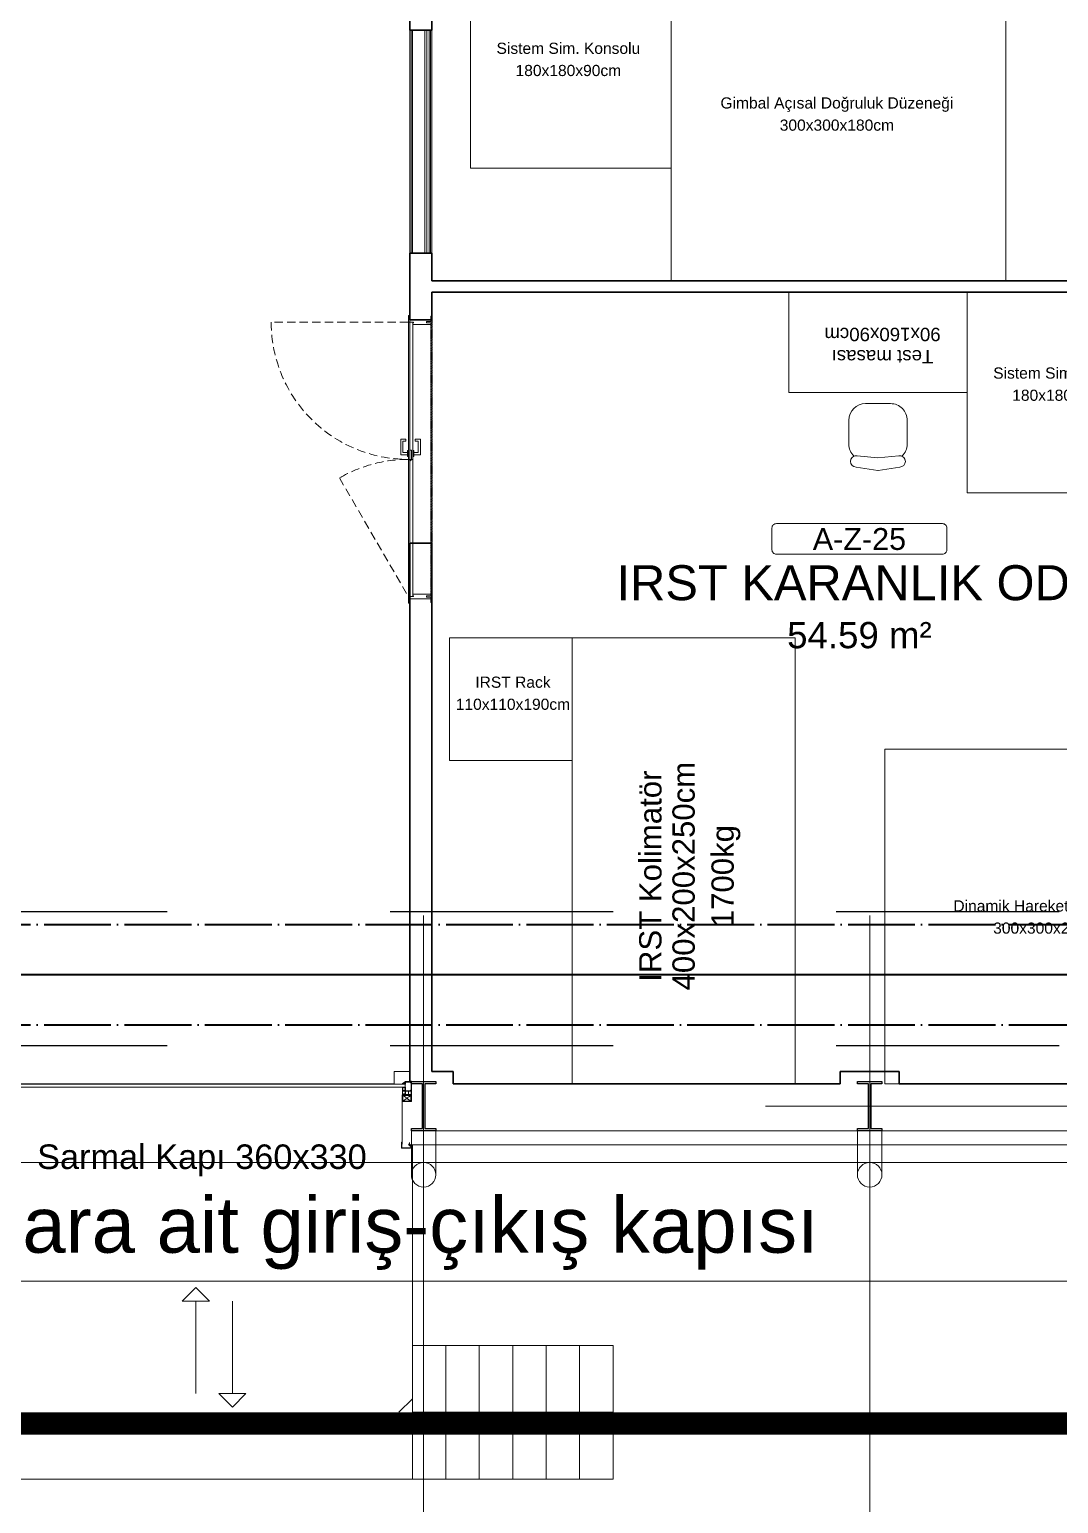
# Model space of a CAD drawing. Header units: centimetres. Extents: x 405464 to 563355, y 50011 to 66875.
# Drawn here: x 508035 to 508958, y 51963 to 53285 of the extents above; entities that cross this region are included whole.
import ezdxf
from ezdxf.enums import TextEntityAlignment as Align

# ---------------------------------------------------------------- set-up
doc = ezdxf.new("R2010")
doc.units = ezdxf.units.CM
for name, pattern in [('DASHDOT', [25.4, 12.7, -6.35, 0, -6.35]), ('DASHED', [4, 2, -2]), ('M00$0$CENTER', [50.8, 31.75, -6.35, 6.35, -6.35]), ('M00$0$HIDDEN', [0.375, 0.25, -0.125]), ('SOGUKSU1', [72, 60, -6, 0, -6])]:
    doc.linetypes.add(name, pattern=pattern)
doc.layers.get('0').update_dxf_attribs({"lineweight": 9})
doc.layers.add('-MH_Ad', color=1, linetype='Continuous', lineweight=9, true_color=0xff0000)
doc.layers.add('DV_alçıpanel_duvar_yeni', color=1, linetype='Continuous', lineweight=20, true_color=0xff0000)
for name, color, linetype, lineweight in [('0-KRCN-MİMARİ-220526', 8, 'Continuous', 9), ('0-KRCN-SHT-PROSES-BORU', 1, '0-Y_LINE', 40), ('0-KRCN-SHT-SOGUKSU', 141, 'SOGUKSU1', 40), ('A_Aks', 30, 'DASHDOT', 9), ('A_Arka', 8, 'Continuous', 9), ('A_celik', 1, 'Continuous', 25), ('A_Duvar-alçiplak', 3, 'Continuous', 30), ('A_Kaplama', 191, 'Continuous', 20), ('A_Merdiven', 61, 'Continuous', 13), ('A_Tretuar', 33, 'Continuous', 9), ('D_Alcipan_YL', 13, 'BATTING', 13), ('KP_Poz', 222, 'Continuous', 9), ('M00$0$D_Merkez', 51, 'M00$0$CENTER', 13), ('M00$0$D_Profil', 155, 'Continuous', 15), ('M00$0$KP_Acilim', 201, 'M00$0$HIDDEN', 15), ('M00$0$KP_Aksesuar', 9, 'Continuous', 9), ('M00$0$Y_Hidden_[Gizli]', 9, 'M00$0$HIDDEN', 9), ('M00_Mahal_No$0$MH_Alan', 51, 'Continuous', 9), ('MH_Alan', 51, 'Continuous', 9), ('TF_Cihaz', 20, 'Continuous', 13), ('TF_Mobilya', 142, 'Continuous', 9)]:
    doc.layers.add(name, color=color, linetype=linetype, lineweight=lineweight)
doc.layers.add('_statik', color=2, linetype='Continuous')
doc.layers.add('TF_Cihaz_yazı', color=5, linetype='Continuous')
doc.styles.add('BORU', font='AGENCYR.TTF')
doc.styles.add('Ince', font='arial.ttf')
doc.styles.add('M00_Mahal_No$0$Kalin01', font='swissk.ttf')
doc.styles.add('M00_Mahal_No$0$Normal', font='swiss.ttf')
doc.styles.add('MP_KAPI_POZ', font='arial.ttf')
doc.linetypes.add('0-Y_LINE', pattern='A,100,-0.5,["Y",BORU,S=9,R=0,X=0,Y=-4.5],-5', length=105.5)
doc.linetypes.add('BATTING', pattern='A,0.0001,-0.1,[134,ltypeshp.shx,S=0.1,R=0,X=-0.1,Y=0],-0.2,[134,ltypeshp.shx,S=0.1,R=180,X=0.1,Y=0],-0.1', length=0.4001)

# ---------------------------------------------------------------- blocks, each defined once
blk = doc.blocks.new('a_aks')
at = {"layer": 'A_Aks', "color": 8, "ltscale": 200}
for p, q in [((4030, 5308), (4030, -831.1)), ((4430, 5308), (4430, -831.1)), ((-743.4, 57), (12633.6, 57))]:
    blk.add_line(p, q, dxfattribs=at)
blk = doc.blocks.new('mimari_yeni_durum')
at = {"layer": 'A_Arka', "color": 8}
for p, q in [((4019, 35), (4019, -4.5)), ((4041, 35), (4041, -4.5)), ((4419, 35), (4419, -4.5)), ((4441, 35), (4441, -4.5)), ((1630, 6.5), (7028, 6.5))]:
    blk.add_line(p, q, dxfattribs=at)
for centre in [(4030, -4.5), (4430, -4.5)]:
    blk.add_circle(centre, 11, dxfattribs=at)
at = {"layer": 'A_celik', "color": 8}
for points in [[(4019, 79), (4041, 79), (4041, 77), (4031, 77), (4031, 37), (4041, 37), (4041, 35), (4019, 35), (4019, 37), (4029, 37), (4029, 77), (4019, 77), (4019, 79)], [(4419, 79), (4441, 79), (4441, 77), (4431, 77), (4431, 37), (4441, 37), (4441, 35), (4419, 35), (4419, 37), (4429, 37), (4429, 77), (4419, 77), (4419, 79)]]:
    blk.add_lwpolyline(points, dxfattribs=at)
at = {"layer": 'A_Duvar-alçiplak', "color": 8}
for p, q in [((4017.5, 1355.5), (4017.5, 1022)), ((4037.5, 1355.5), (4037.5, 1022)), ((4017.5, 1022), (4037.5, 1022)), ((4017.5, 822), (4017.5, 762)), ((4017.5, 822), (4037.5, 822)), ((4037.5, 822), (4037.5, 797)), ((4037.5, 797), (4807.5, 797)), ((4037.5, 787), (4807.5, 787)), ((4037.5, 787), (4037.5, 762)), ((4017.5, 762), (4037.5, 762)), ((4017.5, 562), (4017.5, 88)), ((4017.5, 562), (4037.5, 562)), ((4037.5, 562), (4037.5, 88)), ((4037.5, 88), (4056.5, 88)), ((4056.5, 88), (4056.5, 77)), ((4403.5, 88), (4456.5, 88)), ((4403.5, 88), (4403.5, 77)), ((4456.5, 88), (4456.5, 77)), ((4056.5, 77), (4403.5, 77)), ((4456.5, 77), (4803.5, 77))]:
    blk.add_line(p, q, dxfattribs=at)
blk.add_lwpolyline([(4017.5, 88), (4017.5, 79), (4019, 79)], dxfattribs=at)
at = {"layer": 'A_Kaplama', "color": 8}
for p, q in [((4978, 35), (4019, 35)), ((4978, 22.5), (4019.1, 22.5))]:
    blk.add_line(p, q, dxfattribs=at)
blk.add_lwpolyline([(4019, 35), (4019.1, 22.5)], dxfattribs=at)
at = {"layer": 'A_Tretuar', "color": 8}
blk.add_line((12577, -100), (1570, -100), dxfattribs=at)
at = {"layer": 'A_Aks', "color": 8}
blk.add_blockref('a_aks', (0, 0), dxfattribs=at)
blk = doc.blocks.new('görüş_sis_üretim_alanı')
at = {"color": 8}
for p, q in [((2818.7, 630), (2796.3, 630)), ((2781.3, 615), (2781.3, 600)), ((2833.7, 593.8), (2833.7, 615)), ((2781.3, 600), (2781.3, 593.8)), ((2788.8, 583.2), (2807.4, 581.3)), ((2788.8, 583.1), (2807.4, 581.3)), ((2807.4, 581.3), (2826.1, 583.2)), ((2807.4, 581.3), (2826.1, 583.1)), ((2807.4, 570), (2787.8, 573.1)), ((2807.4, 570), (2807.4, 570)), ((2807.4, 570), (2807.4, 570)), ((2807.5, 570), (2807.4, 570)), ((2827, 573.1), (2807.5, 570)), ((2807.5, 570), (2807.5, 570))]:
    blk.add_line(p, q, dxfattribs=at)
for centre, start, end in [((2796.3, 615), 90.0642, 180.0642), ((2818.7, 615), 359.9358, 89.9358), ((2796.3, 593.8), 179.9532, 226.7734), ((2818.7, 593.8), 312.9893, 0.047)]:
    blk.add_arc(centre, 15, start, end, dxfattribs=at)
for centre, major_axis, start_param, end_param in [((2787.8, 578.2), (0, -5.07), 3.141593, 4.712389), ((2787.8, 578.1), (0, -5.07), -3.141593, -2.777625), ((2787.8, 578.2), (0, -5.07), 2.948377, 3.141593), ((2787.8, 578.1), (0, -5.07), 2.948377, 3.141593), ((2827, 578.2), (0, 5.07), 0, 0.193216), ((2827, 578.1), (0, 5.07), 0, 0.193216), ((2827, 578.2), (0, 5.07), -1.570796, 0), ((2827, 578.1), (0, 5.07), -0.386815, 0), ((2787.8, 578.2), (0, -5.07), -1.570796, 0), ((2827, 578.2), (0, 5.07), 3.141593, 4.712389)]:
    blk.add_ellipse(centre, major_axis=major_axis, ratio=0.992782, start_param=start_param, end_param=end_param, dxfattribs=at)
at = {"layer": 'TF_Cihaz', "color": 8}
for points in [[(2922.1, 740), (3122.1, 740), (3122.1, 1140), (2922.1, 1140)], [(2622.1, 740), (2922.1, 740), (2922.1, 1040), (2622.1, 1040)], [(2442.1, 841.2), (2622.1, 841.2), (2622.1, 1021.2), (2442.1, 1021.2)], [(2887.5, 550), (3067.5, 550), (3067.5, 730), (2887.5, 730)], [(2423.3, 310), (2533.3, 310), (2533.3, 420), (2423.3, 420)], [(2733.3, 420), (2533.3, 420), (2533.3, 20), (2733.3, 20)], [(2813.5, 20), (3113.5, 20), (3113.5, 320), (2813.5, 320)]]:
    blk.add_lwpolyline(points, close=True, dxfattribs=at)
at = {"layer": 'TF_Mobilya', "color": 8}
blk.add_lwpolyline([(2727.5, 730), (2727.5, 640), (2887.5, 640), (2887.5, 730)], close=True, dxfattribs=at)
at = {"layer": 'TF_Cihaz_yazı', "color": 8, "style": 'MP_KAPI_POZ'}
for s, p in [('Sistem Sim. Konsolu', (2529.8, 948.6)), ('180x180x90cm', (2529.8, 928.7)), ('Gimbal Açısal Doğruluk Düzeneği', (2770.6, 899.6)), ('300x300x180cm', (2770.6, 879.7)), ('Sistem Sim. Konsolu', (2975.2, 657.4)), ('180x180x90cm', (2975.2, 637.5)), ('IRST Rack', (2480.1, 380.2)), ('110x110x190cm', (2480.1, 360.4)), ('Dinamik Hareket Simülatörü', (2962, 179.6)), ('300x300x250cm', (2962, 159.7))]:
    blk.add_text(s, height=10, dxfattribs=at).set_placement(p, align=Align.MIDDLE_CENTER)
for s, p in [('400x200x250cm', (2633.1, 206.3)), ('IRST Kolimatör', (2603.3, 206.3)), ('1700kg', (2668.1, 206.3))]:
    blk.add_text(s, height=20, rotation=90, dxfattribs=at).set_placement(p, align=Align.MIDDLE_CENTER)
at = {"layer": 'TF_Mobilya', "color": 8, "style": 'MP_KAPI_POZ'}
for s, p in [('90x160x90cm', (2811.5, 692)), ('Test masası', (2811.5, 672))]:
    blk.add_text(s, height=12, rotation=180, dxfattribs=at).set_placement(p, align=Align.MIDDLE_CENTER)
blk = doc.blocks.new('M00_Mahal_No$0$MHL')
at = {"color": 0, "linetype": 'ByBlock', "lineweight": -2}
blk.add_lwpolyline([(-100, -5), (-100, -30, 0.414214), (-95, -35), (95, -35, 0.414214), (100, -30), (100, -5, 0.414214), (95, 0), (-95, 0, 0.414214)], format="xyb", close=True, dxfattribs=at)
for tag, height, style, p in [('MAHALNO', 25, 'M00_Mahal_No$0$Kalin01', (0, -17.5)), ('MAHALADI', 40, 'M00_Mahal_No$0$Normal', (0, -67.5))]:
    blk.add_attdef(tag, text='', height=height, dxfattribs=dict(at, style=style)).set_placement(p, align=Align.MIDDLE_CENTER)
at = {"layer": 'M00_Mahal_No$0$MH_Alan', "style": 'M00_Mahal_No$0$Normal'}
blk.add_attdef('ALAN', text='', height=40, dxfattribs=at).set_placement((0, -127.5), align=Align.MIDDLE_CENTER)
blk = doc.blocks.new('A$C17b1b0ad')
at = {"layer": 'MH_Alan', "color": 8}
for points in [[(3656.5, 77), (4003.5, 77), (4003.5, 88), (4017.5, 88), (4017.5, 1645.5), (4002.5, 1645.5), (4002.5, 1661.5), (3656.5, 1661.5), (3656.5, 88), (3656.5, 88)], [(4037.5, 797), (4807.5, 797), (4807.5, 1661.5), (4057.5, 1661.5), (4057.5, 1620), (4037.5, 1620)], [(4037.5, 787), (4807.5, 787), (4807.5, 88), (4803.5, 88), (4803.5, 77), (4456.5, 77), (4456.5, 88), (4403.5, 88), (4403.5, 77), (4056.5, 77), (4056.5, 88), (4037.5, 88)]]:
    blk.add_lwpolyline(points, close=True, dxfattribs=at)
at = {"layer": '-MH_Ad', "color": 8}
ref = blk.add_blockref('M00_Mahal_No$0$MHL', (4420.8, 579.4), dxfattribs=dict(at, xscale=0.7839999999999999, yscale=0.7839999999999999, zscale=0.7839999999999999))
ref.add_attrib('MAHALNO', 'A-Z-25', dxfattribs={"layer": '0', "color": 0, "linetype": 'ByBlock', "lineweight": -2, "height": 19.6, "style": 'M00_Mahal_No$0$Kalin01'}).set_placement((4420.8, 565.6), align=Align.MIDDLE_CENTER)
ref.add_attrib('MAHALADI', 'IRST KARANLIK ODA', dxfattribs={"layer": '0', "color": 0, "linetype": 'ByBlock', "lineweight": -2, "height": 31.36, "style": 'M00_Mahal_No$0$Normal'}).set_placement((4420.8, 526.4), align=Align.MIDDLE_CENTER)
ref.add_attrib('ALAN', '54.59 m²', dxfattribs={"layer": 'M00_Mahal_No$0$MH_Alan', "height": 23.52, "style": 'M00_Mahal_No$0$Normal'}).set_placement((4420.8, 479.4), align=Align.MIDDLE_CENTER)
blk = doc.blocks.new('statik_temel_kalıp')
at = {"layer": '_statik', "color": 4, "linetype": 'DASHED', "ltscale": 100}
for p, q in [((-10930, -4625.5), (-210, -4625.5)), ((-10930, -4745.5), (-60, -4745.5))]:
    blk.add_line(p, q, dxfattribs=at)
blk = doc.blocks.new('M00$0$RUUVIP')
for p, q in [((-5, 19), (-5, 20)), ((-5, 20), (5, 20)), ((5, 19), (-5, 19)), ((-4, 20), (-3, 21)), ((-1, 18), (-2, 17)), ((-2, 17), (2, 17)), ((-2, 17), (-1, 17)), ((-2, 16), (2, 15)), ((-1, 16), (-2, 16)), ((-2, 16), (-1, 16)), ((-2, 15), (2, 14)), ((-1, 15), (-2, 15)), ((-2, 15), (-1, 14)), ((-1, 14), (-2, 13)), ((-2, 13), (2, 13)), ((-2, 13), (-1, 13)), ((-2, 12), (2, 11)), ((-1, 12), (-2, 12)), ((-2, 12), (-1, 12)), ((-2, 11), (2, 10)), ((-1, 11), (-2, 11)), ((-2, 11), (-1, 10)), ((-1, 10), (-2, 9)), ((-2, 9), (2, 9)), ((-2, 9), (-1, 9)), ((-2, 8), (2, 7)), ((-1, 8), (-2, 8)), ((-2, 8), (-1, 8)), ((-2, 7), (2, 6)), ((-1, 7), (-2, 7)), ((-2, 7), (-1, 6)), ((-1, 19), (-1, 18)), ((-1, 17), (-1, 16)), ((-1, 16), (-1, 15)), ((-1, 14), (-1, 14)), ((-1, 13), (-1, 12)), ((-1, 12), (-1, 11)), ((-1, 10), (-1, 10)), ((-1, 9), (-1, 8)), ((-1, 8), (-1, 7)), ((-1, 6), (-1, 1)), ((-1, 1), (-1, 6)), ((-1, 6), (-1, 6)), ((-1, 1), (0, 0)), ((0, 0), (-1, 1)), ((0, 0), (1, 1)), ((1, 17), (1, 19)), ((1, 16), (2, 17)), ((2, 17), (1, 17)), ((2, 15), (1, 16)), ((1, 16), (1, 16)), ((1, 14), (1, 15)), ((1, 15), (2, 15)), ((1, 13), (1, 14)), ((1, 14), (2, 14)), ((2, 14), (1, 14)), ((1, 12), (2, 13)), ((2, 13), (1, 13)), ((2, 11), (1, 12)), ((1, 12), (1, 12)), ((1, 10), (1, 11)), ((1, 11), (2, 11)), ((1, 9), (2, 10)), ((2, 10), (1, 10)), ((1, 8), (2, 9)), ((2, 9), (1, 9)), ((1, 9), (1, 9)), ((2, 7), (1, 8)), ((1, 8), (1, 8)), ((1, 6), (1, 7)), ((1, 7), (2, 7)), ((1, 5), (2, 6)), ((2, 6), (1, 6)), ((1, 1), (1, 5)), ((3, 21), (4, 20)), ((5, 20), (5, 19))]:
    blk.add_line(p, q)
blk.add_arc((0, 11), 10.8, 72.4592, 107.5408)
blk = doc.blocks.new('duvarlar')
at = {"color": 8}
for p, q in [((4010.7, 23), (4010.7, 67.2)), ((4010.7, 67.2), (4015.8, 67.2)), ((4015.8, 67.1), (4010.8, 67.1)), ((4010.8, 67.1), (4010.8, 23)), ((4011, 77.5), (4013.4, 78.9)), ((4011, 77.1), (4011, 77.4)), ((4011, 70.6), (4011, 73.8)), ((4011, 67.6), (4011, 70.4)), ((4011, 67.5), (4013.1, 67.5)), ((4011.4, 77.2), (4011.1, 76.8)), ((4011.3, 77), (4011.1, 77)), ((4011.1, 74.1), (4011.4, 73.7)), ((4011.1, 73.8), (4011.3, 73.8)), ((4011.1, 70.5), (4012.7, 70.5)), ((4011.1, 70.3), (4011.1, 67.7)), ((4012, 67.5), (4011.1, 67.5)), ((4011.9, 77.3), (4011.2, 77.3)), ((4011.9, 77.3), (4011.2, 77.3)), ((4011.2, 77.3), (4011.2, 77.2)), ((4011.2, 77.2), (4011.4, 77.2)), ((4011.2, 77.2), (4011.2, 77.2)), ((4011.2, 77.1), (4011.3, 77.1)), ((4011.2, 73.7), (4011.2, 73.6)), ((4011.2, 73.7), (4011.2, 73.6)), ((4011.3, 73.7), (4011.2, 73.7)), ((4011.4, 73.7), (4011.2, 73.7)), ((4011.2, 73.6), (4011.9, 73.6)), ((4011.2, 73.6), (4011.9, 73.6)), ((4011.2, 73.3), (4011.2, 71.4)), ((4013.5, 70.4), (4011.2, 70.4)), ((4011.2, 67.6), (4012, 67.6)), ((4011.3, 77.1), (4011.3, 77)), ((4011.3, 73.8), (4011.3, 73.8)), ((4013.5, 73.4), (4011.3, 73.4)), ((4012.2, 77.9), (4011.7, 77.7)), ((4011.7, 77.5), (4012.3, 77.5)), ((4011.7, 77.2), (4011.9, 77.2)), ((4012, 76.8), (4011.7, 77.2)), ((4011.7, 73.7), (4012, 74.1)), ((4011.9, 73.7), (4011.7, 73.7)), ((4011.8, 77.1), (4011.9, 77.1)), ((4011.8, 77), (4011.8, 77.1)), ((4011.9, 77), (4011.8, 77)), ((4011.8, 73.8), (4011.8, 73.8)), ((4011.8, 73.8), (4011.9, 73.8)), ((4011.9, 73.7), (4011.8, 73.7)), ((4011.8, 71), (4011.9, 71)), ((4011.9, 77.2), (4011.9, 77.3)), ((4011.9, 73.6), (4011.9, 73.7)), ((4011.9, 71.1), (4011.9, 71.2)), ((4012, 77.2), (4012, 77.2)), ((4012, 76.9), (4012, 77)), ((4012, 73.9), (4012, 73.9)), ((4012, 73.6), (4012, 73.7)), ((4012, 71.3), (4013.5, 71.3)), ((4012, 68.2), (4013.5, 68.2)), ((4012, 67.7), (4012, 68.1)), ((4012.1, 77.2), (4012.1, 77.1)), ((4012.4, 76.9), (4012.1, 76.9)), ((4012.1, 73.9), (4012.4, 73.9)), ((4012.1, 73.8), (4012.1, 73.6)), ((4012.1, 71), (4012.1, 70.5)), ((4012.1, 68), (4012.1, 67.5)), ((4013.5, 77.3), (4012.2, 77.3)), ((4012.2, 77.3), (4012.2, 77.2)), ((4012.2, 77.2), (4012.5, 77.2)), ((4012.2, 77.1), (4012.4, 77.1)), ((4012.2, 73.8), (4012.2, 73.6)), ((4012.4, 73.8), (4012.2, 73.8)), ((4012.5, 73.8), (4012.2, 73.8)), ((4012.2, 73.6), (4012.7, 73.6)), ((4012.2, 73.6), (4013.5, 73.6)), ((4013.5, 71.1), (4012.2, 71.1)), ((4013.5, 68.1), (4012.2, 68.1)), ((4013.4, 78.7), (4012.4, 78.1)), ((4012.4, 77), (4012.4, 76.9)), ((4012.4, 73.9), (4012.4, 73.8)), ((4012.5, 77.1), (4012.5, 76.9)), ((4012.5, 74.1), (4012.5, 73.8)), ((4012.6, 77.5), (4013.5, 77.5)), ((4012.7, 77.1), (4012.7, 77.3)), ((4012.9, 77.1), (4012.7, 77.1)), ((4012.7, 73.6), (4012.7, 73.8)), ((4012.8, 73.8), (4012.9, 73.8)), ((4012.8, 71), (4013.4, 71)), ((4012.8, 70.5), (4012.8, 70.9)), ((4012.9, 77.3), (4012.9, 77.1)), ((4012.9, 73.8), (4012.9, 73.6)), ((4012.9, 73.6), (4013.5, 73.6)), ((4013, 70.8), (4013, 70.5)), ((4013.4, 70.8), (4013, 70.8)), ((4013, 70.5), (4013, 70.6)), ((4013, 70.5), (4018.9, 70.5)), ((4013, 67.5), (4013, 67.6)), ((4013.1, 77.2), (4013.5, 77.2)), ((4013.1, 76.9), (4013.1, 77.1)), ((4013.1, 73.8), (4013.1, 74.1)), ((4013.1, 70.7), (4013.5, 70.7)), ((4013.1, 67.7), (4013.5, 67.7)), ((4018.9, 67.5), (4013.1, 67.5)), ((4013.2, 76.9), (4013.2, 77)), ((4013.2, 73.8), (4013.2, 73.9)), ((4013.5, 73.8), (4013.2, 73.8)), ((4013.3, 77.1), (4013.5, 77.1)), ((4013.5, 76.9), (4013.3, 76.9)), ((4013.3, 73.9), (4013.5, 73.9)), ((4013.5, 73.8), (4013.3, 73.8)), ((4013.5, 77.6), (4013.5, 78.6)), ((4013.5, 77.2), (4013.5, 77.3)), ((4013.5, 77.1), (4013.5, 77.2)), ((4013.8, 76.9), (4013.5, 76.9)), ((4013.5, 76.9), (4013.5, 76.9)), ((4013.5, 73.9), (4013.5, 74)), ((4013.5, 74), (4013.8, 74)), ((4013.5, 73.6), (4013.5, 73.8)), ((4013.5, 73.6), (4013.5, 73.8)), ((4013.5, 71.4), (4013.5, 73.3)), ((4013.5, 70.8), (4013.5, 71)), ((4013.5, 70.9), (4013.5, 70.8)), ((4013.5, 68.2), (4013.5, 70.3)), ((4013.5, 67.8), (4013.5, 68)), ((4013.7, 79), (4018.9, 79)), ((4013.7, 70.3), (4013.7, 67.9)), ((4013.7, 67.9), (4013.7, 67.9)), ((4013.7, 67.9), (4013.7, 67.7)), ((4013.7, 67.6), (4016.3, 67.6)), ((4013.8, 78.5), (4013.8, 76.9)), ((4013.8, 74), (4013.8, 70.9)), ((4016.3, 70.4), (4013.8, 70.4)), ((4018, 78.6), (4013.9, 78.6)), ((4013.9, 70.8), (4018, 70.8)), ((4015.8, 67.2), (4015.8, 67.1)), ((4016.4, 67.7), (4016.4, 70.3)), ((4018.8, 70.4), (4016.5, 70.4)), ((4016.5, 70.3), (4016.5, 67.7)), ((4016.5, 67.6), (4018.8, 67.6)), ((4018.7, 75.5), (4018.7, 78)), ((4018.7, 75.5), (4018.7, 75.5)), ((4018.7, 71.5), (4018.7, 75.5)), ((4018.7, 75.5), (4018.7, 75.5)), ((4018.9, 67.7), (4018.9, 70.3)), ((4019, 78.9), (4019, 70.6)), ((4019, 70.4), (4019, 67.6)), ((4010.2, 19.5), (4010.2, 24.6)), ((4018.2, 19.5), (4010.2, 19.5)), ((4010.4, 24.7), (4010.5, 24.7)), ((4010.4, 19.6), (4010.4, 24.6)), ((4010.4, 24.6), (4010.5, 24.6)), ((4010.4, 23), (4010.4, 24.3)), ((4010.5, 24.3), (4010.4, 24.3)), ((4018.2, 19.6), (4010.4, 19.6)), ((4010.5, 24.6), (4010.5, 23.7)), ((4010.5, 24.3), (4010.5, 23)), ((4010.5, 23.7), (4010.6, 23.7)), ((4010.5, 23), (4010.6, 23)), ((4010.6, 22.9), (4010.5, 22.9)), ((4010.6, 24.6), (4010.6, 23.7)), ((4016.2, 22.5), (4018.6, 22.5)), ((4016.2, 22.4), (4016.2, 22.5)), ((4016.2, 22.4), (4018.6, 22.4)), ((4019, 22.3), (4018.2, 19.6)), ((4018.6, 22.3), (4018.2, 21)), ((4019.2, 22.2), (4018.2, 19.5)), ((4018.7, 22.3), (4018.3, 20.9)), ((4018.3, 20.9), (4018.4, 20.9)), ((4018.3, 20.8), (4018.4, 20.8)), ((4018.4, 20.9), (4018.7, 21.8)), ((4018.5, 21.4), (4018.8, 22.4)), ((4018.5, 20.9), (4018.9, 21.8)), ((4018.6, 21.4), (4018.5, 21.4)), ((4018.6, 21.4), (4018.9, 22.3)), ((4018.9, 21.8), (4018.7, 21.8)), ((4018.9, 22.3), (4019, 22.3)), ((4019, 22.5), (4019.1, 22.4)), ((3813.6, -117.8), (3825.8, -105.6)), ((3825.8, -105.6), (3837.9, -117.8)), ((3837.9, -117.8), (3813.6, -117.8)), ((3825.8, -200.7), (3825.8, -117.8)), ((3858.5, -117.8), (3858.5, -200.7)), ((3846.4, -200.7), (3858.5, -212.9)), ((3870.6, -200.7), (3846.4, -200.7)), ((3858.5, -212.9), (3870.6, -200.7))]:
    blk.add_line(p, q, dxfattribs=at)
for points in [[(4016.3, 760), (4016.3, 766), (4017.5, 766), (4017.5, 760)], [(4016.3, 637), (4020.3, 637), (4020.3, 760), (4016.3, 760)], [(4020.3, 759.5), (4020.3, 758), (4036.5, 758), (4036.5, 759.4), (4032.5, 759.4), (4032.5, 760.6), (4036.5, 760.6), (4036.5, 762), (4017.5, 762), (4017.5, 760), (4020.8, 760), (4020.8, 759.5)], [(4036.5, 760.6), (4036.5, 765.4), (4037.7, 765.4), (4037.7, 759.4), (4032.5, 759.4), (4032.5, 760.6)], [(4016.3, 637), (4020.3, 637), (4020.3, 514), (4016.3, 514)], [(4036.5, 514.6), (4032.5, 514.6), (4032.5, 513.4), (4036.5, 513.4), (4036.5, 512), (4017.5, 512), (4017.5, 514), (4020.8, 514), (4020.8, 514.5), (4020.3, 514.5), (4020.3, 516), (4036.5, 516)], [(4016.3, 514), (4016.3, 508), (4017.5, 508), (4017.5, 514)], [(4036.5, 513.4), (4036.5, 508.6), (4037.7, 508.6), (4037.7, 514.6), (4032.5, 514.6), (4032.5, 513.4)], [(3646.5, 74.2), (4013.5, 74.2), (4013.5, 76.7), (3646.5, 76.7)]]:
    blk.add_lwpolyline(points, close=True, dxfattribs=at)
at = {"color": 8, "ltscale": 40}
blk.add_lwpolyline([(4011, 61.1), (4019, 61.1), (4019, 67.1), (4011, 67.1)], close=True, dxfattribs=at)
at = {"color": 8}
for centre, radius, start, end in [((4011.1, 77.4), 0.1, 120.96, 180), ((4011.1, 77.1), 0.05, 180, 270), ((4011.1, 73.8), 0.05, 90, 180), ((4011.1, 70.6), 0.1, 180, 270), ((4011.1, 70.4), 0.1, 90, 180), ((4011.1, 67.6), 0.1, 180, 270), ((4011.2, 76.8), 0.02, 145, 253.9094), ((4011.2, 74.2), 0.02, 106.0906, 215), ((4011.2, 70.3), 0.1, 90, 180), ((4011.2, 67.7), 0.1, 180, 270), ((4011.2, 77.2), 0.03, 90, 180), ((4011.2, 77.2), 0.03, 180, 270), ((4011.6, 78.2), 1.5, 253.9094, 286.0906), ((4011.6, 72.7), 1.5, 73.9094, 106.0906), ((4011.2, 73.7), 0.03, 90, 180), ((4011.2, 73.6), 0.03, 180, 270), ((4011.3, 73.3), 0.1, 90, 180), ((4011.3, 71.4), 0.05, 180, 296.3878), ((4011.5, 70.9), 0.25, 90, 0), ((4011.3, 77.1), 0.03, 0, 90), ((4011.3, 77), 0.03, 270, 0), ((4011.3, 73.8), 0.03, 270, 0), ((4011.3, 73.8), 0.03, 0, 90), ((4011.5, 70.9), 0.4, 90, 116.3878), ((4011.4, 77.2), 0.02, 325, 90), ((4011.4, 73.7), 0.02, 270, 35), ((4011.5, 71.3), 0.075, 270, 90), ((4011.7, 77.6), 0.1, 120.96, 270), ((4011.7, 77.2), 0.02, 90, 215), ((4011.7, 73.7), 0.02, 145, 270), ((4011.8, 70.9), 0.075, 90, 180), ((4011.8, 77.1), 0.03, 90, 180), ((4011.8, 77), 0.03, 180, 270), ((4011.8, 73.8), 0.03, 90, 180), ((4011.8, 73.8), 0.03, 180, 270), ((4011.9, 77.2), 0.03, 0, 90), ((4011.9, 77.2), 0.03, 270, 0), ((4011.9, 76.9), 0.1, 45, 90), ((4011.9, 73.9), 0.1, 270, 315), ((4011.9, 73.7), 0.03, 0, 90), ((4011.9, 73.6), 0.03, 270, 0), ((4012, 71.2), 0.05, 90, 180), ((4011.9, 71.1), 0.05, 270, 0), ((4012.1, 77), 0.05, 225, 270), ((4012, 76.8), 0.02, 286.0906, 35), ((4012, 74.2), 0.02, 325, 73.9094), ((4012.1, 73.9), 0.05, 90, 135), ((4012, 70.5), 0.05, 270, 0), ((4012, 68.1), 0.05, 90, 180), ((4012, 67.7), 0.05, 270, 0), ((4012, 67.5), 0.05, 270, 0), ((4012.2, 77.2), 0.03, 90, 180), ((4012.2, 77.1), 0.03, 180, 270), ((4012.2, 73.8), 0.03, 90, 180), ((4012.2, 73.6), 0.03, 180, 270), ((4012.2, 71), 0.05, 90, 180), ((4012.2, 68), 0.05, 90, 180), ((4012.3, 77.7), 0.25, 76.7385, 120.96), ((4012.4, 78), 0.05, 256.7385, 22.3361), ((4012.3, 77.7), 0.25, 270, 314.4932), ((4012.5, 78.1), 0.05, 120.96, 202.3361), ((4012.4, 77), 0.03, 0, 90), ((4012.4, 76.9), 0.03, 270, 0), ((4012.4, 73.9), 0.03, 0, 90), ((4012.4, 73.8), 0.03, 270, 0), ((4012.5, 77.5), 0.05, 8.0478, 134.4932), ((4012.5, 77.1), 0.03, 0, 90), ((4012.8, 78.8), 2, 261.3731, 278.6269), ((4012.8, 72.1), 2, 81.3731, 98.6269), ((4012.5, 73.8), 0.03, 270, 0), ((4012.6, 77.5), 0.05, 188.0478, 270), ((4012.7, 77.1), 0.03, 180, 270), ((4012.8, 73.8), 0.03, 90, 180), ((4012.7, 70.5), 0.05, 270, 0), ((4012.8, 70.9), 0.05, 90, 180), ((4012.9, 77.1), 0.03, 270, 0), ((4012.9, 73.8), 0.03, 0, 90), ((4013, 70.8), 0.05, 90, 180), ((4013.1, 70.6), 0.05, 90, 180), ((4013, 70.5), 0.05, 180, 270), ((4013.1, 70.5), 0.05, 180, 270), ((4013.1, 67.6), 0.05, 90, 180), ((4013.1, 67.5), 0.05, 180, 270), ((4013.1, 77.1), 0.03, 90, 180), ((4013.2, 73.8), 0.03, 180, 270), ((4013.3, 77), 0.03, 90, 180), ((4013.3, 76.9), 0.03, 180, 270), ((4013.3, 73.9), 0.03, 90, 180), ((4013.3, 73.8), 0.03, 180, 270), ((4013.7, 78.5), 0.5, 90, 120.96), ((4013.5, 78.6), 0.1, 0, 120.96), ((4013.4, 70.9), 0.05, 0, 90), ((4013.4, 70.8), 0.05, 270, 0), ((4013.5, 77.6), 0.1, 270, 0), ((4013.5, 77.2), 0.03, 0, 90), ((4013.5, 77.1), 0.03, 270, 0), ((4013.5, 73.8), 0.03, 0, 90), ((4013.5, 73.6), 0.03, 270, 0), ((4013.5, 73.3), 0.1, 0, 90), ((4013.5, 71.4), 0.05, 270, 0), ((4013.5, 71), 0.05, 0, 90), ((4013.5, 70.8), 0.05, 270, 0), ((4013.5, 70.3), 0.1, 0, 90), ((4013.5, 68.2), 0.05, 270, 0), ((4013.5, 68), 0.05, 0, 90), ((4013.5, 67.8), 0.05, 270, 0), ((4013.9, 78.5), 0.1, 90, 180), ((4013.9, 70.9), 0.1, 180, 270), ((4013.8, 70.3), 0.1, 90, 180), ((4013.7, 67.9), 0.015, 270, 90), ((4013.7, 67.9), 0.015, 270, 90), ((4013.7, 67.7), 0.05, 180, 270), ((4016.3, 70.3), 0.1, 0, 90), ((4016.3, 67.7), 0.1, 270, 0), ((4016.5, 70.3), 0.1, 90, 180), ((4016.5, 67.7), 0.1, 180, 270), ((4018.4, 78.4), 0.4, 153.6122, 180), ((4018, 78.6), 0.05, 333.6122, 90), ((4018.1, 78.4), 0.075, 180, 0), ((4018.1, 71), 0.075, 0, 180), ((4018.4, 71), 0.4, 180, 206.3878), ((4018, 70.8), 0.05, 270, 26.3878), ((4018.4, 78.4), 0.25, 270, 180), ((4018.4, 71), 0.25, 180, 90), ((4018.4, 78.1), 0.075, 90, 270), ((4018.4, 71.4), 0.075, 90, 270), ((4018.4, 78.4), 0.4, 270, 296.3878), ((4018.4, 71), 0.4, 63.6122, 90), ((4018.6, 78), 0.05, 0, 116.3878), ((4018.6, 71.5), 0.05, 243.6122, 0), ((4018.8, 70.3), 0.1, 0, 90), ((4018.8, 67.7), 0.1, 270, 0), ((4018.9, 78.9), 0.1, 0, 90), ((4018.9, 70.6), 0.1, 270, 0), ((4018.9, 70.4), 0.1, 0, 90), ((4018.9, 67.6), 0.1, 270, 0), ((4010.4, 24.6), 0.15, 90, 180), ((4010.4, 24.6), 0.03, 90, 180), ((4010.5, 23), 0.15, 180, 270), ((4010.5, 24.6), 0.15, 0, 90), ((4010.5, 24.6), 0.03, 0, 90), ((4010.5, 23), 0.03, 180, 270), ((4010.6, 23), 0.03, 270, 360), ((4010.6, 23), 0.15, 270, 360), ((4018.3, 20.9), 0.15, 161.5651, 251.5651), ((4018.3, 20.9), 0.03, 161.5651, 251.5651), ((4018.4, 20.9), 0.15, 251.5651, 341.5651), ((4018.4, 20.9), 0.03, 251.5651, 341.5651), ((4018.6, 22.4), 0.15, 341.5651, 90), ((4018.6, 22.4), 0.03, 341.5651, 90), ((4018.9, 22.3), 0.15, 71.5651, 161.5651), ((4018.9, 22.3), 0.03, 71.5651, 161.5651), ((4019, 22.3), 0.03, 341.5651, 71.5651), ((4019, 22.3), 0.15, 341.5651, 71.5651)]:
    blk.add_arc(centre, radius, start, end, dxfattribs=at)
at = {"layer": 'A_Merdiven', "color": 8}
for p, q in [((4019.9, -277.5), (4019.9, 22.5)), ((4049.9, -157.5), (4019.9, -157.5)), ((4049.9, -277.5), (4049.9, -157.5)), ((4079.9, -157.5), (4049.9, -157.5)), ((4079.9, -277.5), (4079.9, -157.5)), ((4109.9, -157.5), (4079.9, -157.5)), ((4109.9, -277.5), (4109.9, -157.5)), ((4139.9, -157.5), (4109.9, -157.5)), ((4139.9, -277.5), (4139.9, -157.5)), ((4169.9, -157.5), (4139.9, -157.5)), ((4169.9, -277.5), (4169.9, -157.5)), ((4199.9, -157.5), (4169.9, -157.5)), ((4199.9, -277.5), (4199.9, -157.5)), ((4019.9, -205.4), (4007.8, -217.5)), ((4019.9, -229.6), (4019.9, -205.4)), ((4007.8, -217.5), (4019.9, -229.6)), ((4199.9, -217.5), (4019.9, -217.5)), ((3641, -277.5), (4019.9, -277.5)), ((4019.9, -277.5), (4049.9, -277.5)), ((4049.9, -277.5), (4079.9, -277.5)), ((4079.9, -277.5), (4109.9, -277.5)), ((4109.9, -277.5), (4139.9, -277.5)), ((4139.9, -277.5), (4169.9, -277.5)), ((4169.9, -277.5), (4199.9, -277.5))]:
    blk.add_line(p, q, dxfattribs=at)
at = {"layer": 'D_Alcipan_YL', "color": 8, "linetype": 'BATTING', "ltscale": 4}
blk.add_line((4033, 822), (4033, 1022), dxfattribs=at)
at = {"layer": 'DV_alçıpanel_duvar_yeni', "color": 8}
for p, q in [((4037.5, 1022), (4017.5, 1022)), ((4017.5, 1022), (4017.5, 822)), ((4018.7, 1022), (4018.7, 822)), ((4020, 1022), (4020, 822)), ((4031, 822), (4031, 1022)), ((4035, 822), (4035, 1022)), ((4036.2, 822), (4036.2, 1022)), ((4037.5, 822), (4037.5, 1022)), ((4017.5, 822), (4037.5, 822))]:
    blk.add_line(p, q, dxfattribs=at)
at = {"layer": 'M00$0$D_Merkez', "color": 8, "ltscale": 0.015}
for points in [[(4011, 61.1), (4019, 67.1)], [(4019, 61.1), (4011, 67.1)]]:
    blk.add_lwpolyline(points, dxfattribs=at)
at = {"layer": 'M00$0$D_Profil', "color": 8, "ltscale": 40}
blk.add_lwpolyline([(4011.4, 61.5), (4018.6, 61.5), (4018.6, 66.7), (4011.4, 66.7)], close=True, dxfattribs=at)
at = {"layer": 'M00$0$KP_Acilim', "color": 8, "ltscale": 30}
for points in [[(4016.3, 760), (3893.3, 760)], [(3954.5, 620.4), (4016.3, 514)]]:
    blk.add_lwpolyline(points, dxfattribs=at)
for centre, start, end in [((4016.3, 760), 180, 270), ((4016.3, 514), 90, 120.1513)]:
    blk.add_arc(centre, 123, start, end, dxfattribs=at)
at = {"layer": 'M00$0$KP_Aksesuar', "color": 8}
for points in [[(4015.5, 641.2), (4009.5, 641.2), (4009.5, 655.2), (4014.1, 655.2), (4014.1, 653.2), (4011.5, 653.2), (4011.5, 643.2), (4015.5, 643.2)], [(4021.1, 641.2), (4027.1, 641.2), (4027.1, 655.2), (4022.5, 655.2), (4022.5, 653.2), (4025.1, 653.2), (4025.1, 643.2), (4021.1, 643.2)], [(4016.3, 639.5), (4015.5, 639.5), (4015.5, 644.9), (4016.3, 644.9)], [(4018.3, 645.1), (4017.6, 645.1)], [(4017.6, 645.1), (4017.6, 636.7)], [(4017.7, 636.7), (4017.7, 635.6), (4018, 635.6), (4018.9, 636.5), (4018.9, 636.7)], [(4018.3, 645.1), (4019, 645.1)], [(4019, 645.1), (4019, 636.7)], [(4020.3, 639.5), (4021.1, 639.5), (4021.1, 644.9), (4020.3, 644.9)]]:
    blk.add_lwpolyline(points, dxfattribs=at)
blk.add_lwpolyline([(4017.1, 636.7), (4019.5, 636.7), (4019.5, 637), (4017.1, 637)], close=True, dxfattribs=at)
at = {"layer": 'M00$0$Y_Hidden_[Gizli]', "color": 8}
for points in [[(4036.5, 516), (4036.5, 758)], [(4037.7, 759.4), (4037.7, 514.6)]]:
    blk.add_lwpolyline(points, dxfattribs=at)
at = {"color": 8}
for p, xscale, yscale, zscale, rotation in [((4017.3, 24.3), 0.1000000000003639, 0.1000000000003639, 0.1000000000003639, 180), ((4017.4, 21.7), 0.08000000000029105, 0.08000000000029105, 0.08000000000029105, 251.5650511931964)]:
    blk.add_blockref('M00$0$RUUVIP', p, dxfattribs=dict(at, xscale=xscale, yscale=yscale, zscale=zscale, rotation=rotation))
at = {"color": 8, "style": 'Ince'}
blk.add_text('Büyük cihazlara ait giriş-çıkış kapısı', height=50, dxfattribs=at).set_placement((3831.2, -49.4), align=Align.MIDDLE_CENTER)
at = {"layer": 'KP_Poz', "color": 8, "style": 'Ince'}
blk.add_text('Sarmal Kapı 360x330', height=22, dxfattribs=at).set_placement((3831.2, 11.7), align=Align.MIDDLE_CENTER)
blk = doc.blocks.new('A$C9e52caec')
at = {"color": 1, "linetype": 'DASHDOT', "ltscale": 250, "true_color": 0xe60000, "const_width": 20}
blk.add_lwpolyline([(50, 2495), (930, 2495), (930, 1707), (1765, 1707), (1765, 4249), (1550, 4249), (1550, 5141.5), (8707, 5141.5), (8707, 2644), (12614.5, 2644), (12614.5, -227.5), (-33, -227.5), (-33, 2495)], close=True, dxfattribs=at)
at = {"layer": '-MH_Ad', "color": 8}
blk.add_blockref('A$C17b1b0ad', (0, 0), dxfattribs=at)
at = {"color": 8}
blk.add_blockref('mimari_yeni_durum', (0, 0), dxfattribs=at)
at = {"layer": '_statik'}
blk.add_blockref('statik_temel_kalıp', (12530, 4857), dxfattribs=at)
at = {"layer": 'TF_Mobilya', "color": 8}
blk.add_blockref('görüş_sis_üretim_alanı', (1630, 57), dxfattribs=at)
blk.add_blockref('duvarlar', (0, 0))

msp = doc.modelspace()

# ---------------------------------------------------------------- block references
at = {"layer": '0-KRCN-MİMARİ-220526', "rotation": 359.999999999997}
msp.add_blockref('A$C9e52caec', (504358.3, 52262.4, 74), dxfattribs=at)

# ---------------------------------------------------------------- next in the draw order: linework, layer by layer
at = {"layer": '0-KRCN-SHT-PROSES-BORU'}
msp.add_line((505812.8, 52437.4), (516780.3, 52437.4), dxfattribs=at)
at = {"layer": '0-KRCN-SHT-SOGUKSU'}
for p, q in [((505812.8, 52482.4), (516735.3, 52482.4)), ((505812.8, 52392.4), (516825.3, 52392.4))]:
    msp.add_line(p, q, dxfattribs=at)

doc.saveas('drawing.dxf')
